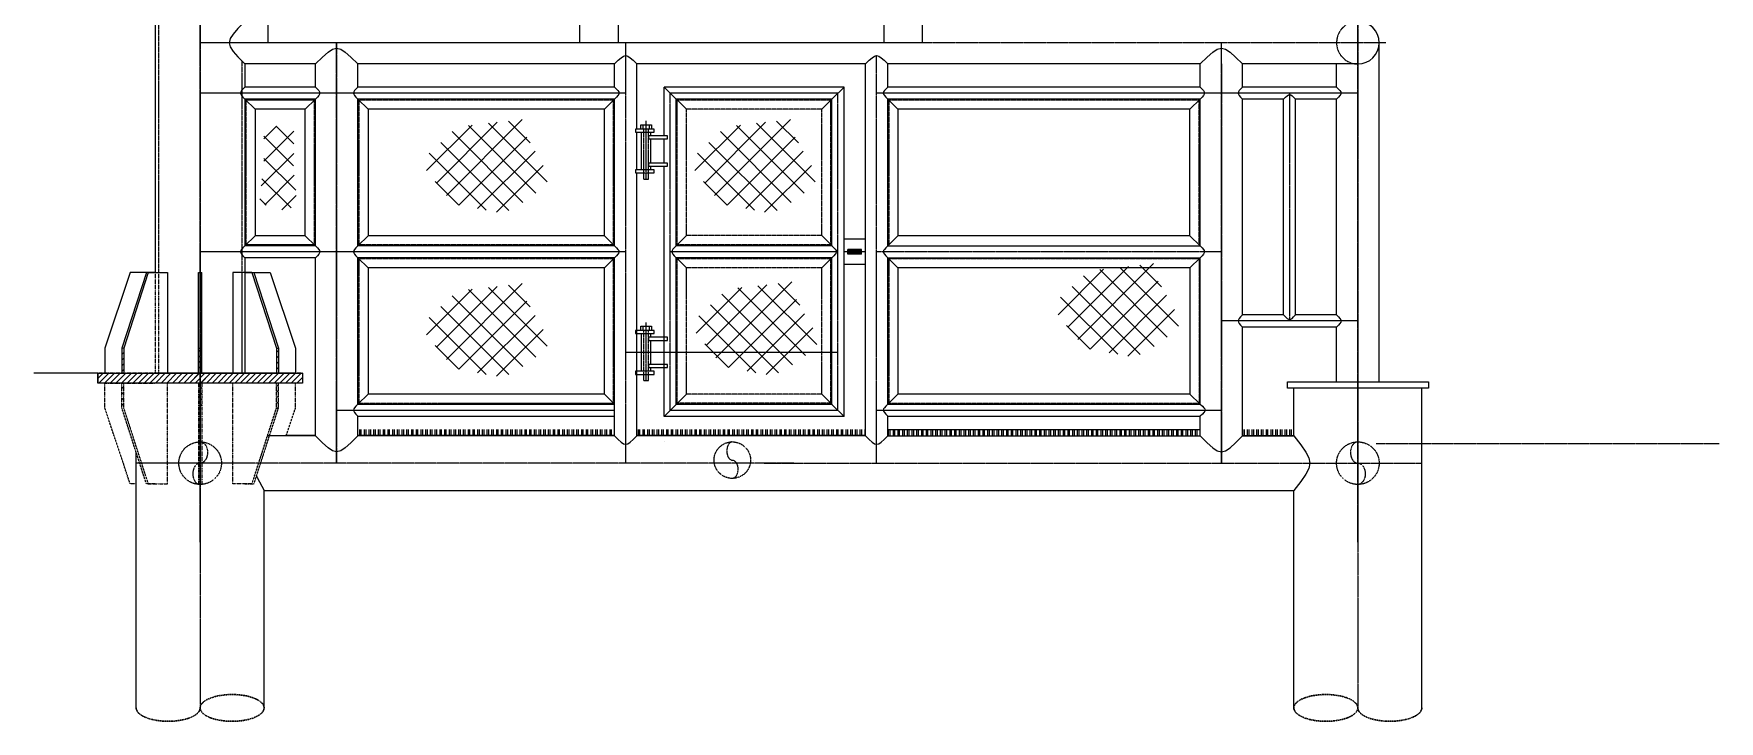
# Model space of a CAD drawing. Header units: inches. Extents: x -18249 to 140262, y -20124 to 30200.
# Drawn here: x 37124 to 43817, y 921 to 3650 of the extents above; entities that cross this region are included whole.
import ezdxf

# ---------------------------------------------------------------- set-up
doc = ezdxf.new("R2010")
doc.units = ezdxf.units.IN
doc.header["$LTSCALE"] = 5
doc.header["$MEASUREMENT"] = 0
for name, pattern in [('BORDER', [1.75, 0.5, -0.25, 0.5, -0.25, 0, -0.25]), ('CENTER', [2, 1.25, -0.25, 0.25, -0.25]), ('HIDDEN', [0.375, 0.25, -0.125]), ('PHANTOM2', [1.25, 0.625, -0.125, 0.125, -0.125, 0.125, -0.125])]:
    doc.linetypes.add(name, pattern=pattern)
for name, color, linetype, lineweight in [('BORDER', 6, 'BORDER', 30), ('CENTER LINE', 1, 'CENTER', 0), ('EXISTING', 8, 'PHANTOM2', 0), ('HATCH', 250, 'Continuous', 0), ('HIDDEN', 8, 'HIDDEN', 0), ('STRUCTURE', 3, 'Continuous', 25)]:
    doc.layers.add(name, color=color, linetype=linetype, lineweight=lineweight)
doc.layers.get('0').freeze()
pattern_1 = [(45, (126432.027, 48521.047), (-11.2253202, 11.2253202), [])]

# ---------------------------------------------------------------- blocks, each defined once
blk = doc.blocks.new('HINGE')
for p, q in [((20389, 2235.2), (20389, 2252.3)), ((20414.9, 2235.2), (20414.9, 2252.3))]:
    blk.add_line(p, q)
at = {"layer": 'CENTER LINE'}
blk.add_line((20401.9, 2036.2), (20401.9, 2267.6), dxfattribs=at)
at = {"layer": 'HATCH'}
for p, q in [((20383.1, 2073.2), (20383.1, 2223.2)), ((20420.1, 2208.2), (20420.1, 2223.2)), ((20420.1, 2100.2), (20420.1, 2196.2)), ((20420.1, 2073.2), (20420.1, 2088.2)), ((20392.9, 2036.2), (20392.9, 2061.2)), ((20410.9, 2036.2), (20410.9, 2061.2))]:
    blk.add_line(p, q, dxfattribs=at)
for points in [[(20358.9, 2223.2), (20433.9, 2223.2), (20433.9, 2235.2), (20358.9, 2235.2)], [(20422.3, 2235.2), (20380.9, 2235.2), (20380.9, 2252.3), (20422.3, 2252.3)], [(20410.9, 2196.2), (20485.9, 2196.2), (20485.9, 2208.2), (20410.9, 2208.2)], [(20410.9, 2088.2), (20485.9, 2088.2), (20485.9, 2100.2), (20410.9, 2100.2)], [(20358.9, 2061.2), (20433.9, 2061.2), (20433.9, 2073.2), (20358.9, 2073.2)]]:
    blk.add_lwpolyline(points, close=True, dxfattribs=at)
blk.add_lwpolyline([(20392.9, 2036.2), (20410.9, 2036.2)], dxfattribs=at)
at = {"layer": 'HIDDEN'}
for p, q in [((20392.9, 2061.2), (20392.9, 2235.2)), ((20410.9, 2061.2), (20410.9, 2235.2))]:
    blk.add_line(p, q, dxfattribs=at)

msp = doc.modelspace()

# ---------------------------------------------------------------- hatches: boundary and pattern name
at = {"layer": 'EXISTING'}
h = msp.add_hatch(dxfattribs=at)
h.set_pattern_fill('ANSI31', color=256, scale=5)
h.set_pattern_definition(pattern_1)
h.paths.add_polyline_path([(37378.87205, 2263.53825), (38191.87205, 2263.53825), (38191.87205, 2302.53825), (37378.87205, 2302.53825)])
h.paths.add_polyline_path([(37778.87205, 2163.53825), (37791.87205, 2163.53825), (37791.87205, 2263.53825), (37778.87205, 2263.53825)])
h.paths.add_polyline_path([(38088.15907, 2163.53825), (38096.03287, 2163.53825), (38096.03287, 2263.53825), (38088.15907, 2263.53825)])
h.paths.add_polyline_path([(37474.71123, 2163.53825), (37482.58503, 2163.53825), (37482.58503, 2263.53825), (37474.71123, 2263.53825)])
at = {"layer": 'HATCH'}
h = msp.add_hatch(dxfattribs=at)
h.set_pattern_fill('NET', color=256, scale=500, angle=45)
h.set_pattern_definition([(45, (156749.29, 66082.54), (-44.194174, 44.194174), []), (135, (156749.29, 66082.54), (-44.194174, -44.194174), [])])
h.paths.add_polyline_path([(38157.72426, 3215.12004), (38157.72426, 3282.84542), (38037.75117, 3284.53825), (38038.72426, 3154.48273), (38021.25117, 2977.53825), (38138.22426, 2942.98273), (38167.22426, 3002.48273), (38156.22426, 3117.98273)])
h = msp.add_hatch(dxfattribs=at)
h.set_pattern_fill('NET', color=256, scale=500, angle=45)
h.set_pattern_definition([(45, (157518.29, 66079.04), (-44.194174, 44.194174), []), (135, (157518.29, 66079.04), (-44.194174, -44.194174), [])])
h.paths.add_polyline_path([(39080.38709, 3243.81288), (39080.38709, 3311.53825), (38806.75117, 3281.03825), (38657.75117, 3140.53825), (38790.25117, 2974.03825), (38990.25117, 2936.53825), (39102.64459, 3001.42862), (39177.2527, 3076.03673)])
h = msp.add_hatch(dxfattribs=at)
h.set_pattern_fill('NET', color=256, scale=500, angle=45)
h.set_pattern_definition([(45, (158583.29, 66079.04), (-44.194174, 44.194174), []), (135, (158583.29, 66079.04), (-44.194174, -44.194174), [])])
h.paths.add_polyline_path([(40145.38709, 3243.81288), (40145.38709, 3311.53825), (39871.75117, 3281.03825), (39722.75117, 3140.53825), (39855.25117, 2974.03825), (40055.25117, 2936.53825), (40167.64459, 3001.42862), (40242.2527, 3076.03673)])
h = msp.add_hatch(dxfattribs=at)
h.set_pattern_fill('NET', color=256, scale=500, angle=45)
h.set_pattern_definition([(45, (160025.24, 65507.17), (-44.194174, 44.194174), []), (135, (160025.24, 65507.17), (-44.194174, -44.194174), [])])
h.paths.add_polyline_path([(41587.33658, 2671.94678), (41587.33658, 2739.67215), (41313.70066, 2709.17215), (41164.70066, 2568.67215), (41297.20066, 2402.17215), (41497.20066, 2364.67215), (41609.59408, 2429.56252), (41684.20218, 2504.17063)])
h = msp.add_hatch(dxfattribs=at)
h.set_pattern_fill('NET', color=256, scale=500, angle=45)
h.set_pattern_definition([(45, (157518.29, 65427.54), (-44.194174, 44.194174), []), (135, (157518.29, 65427.54), (-44.194174, -44.194174), [])])
h.paths.add_polyline_path([(39080.38709, 2592.31288), (39080.38709, 2660.03825), (38806.75117, 2629.53825), (38657.75117, 2489.03825), (38790.25117, 2322.53825), (38990.25117, 2285.03825), (39102.64459, 2349.92862), (39177.2527, 2424.53673)])
h = msp.add_hatch(dxfattribs=at)
h.set_pattern_fill('NET', color=256, scale=500, angle=45)
h.set_pattern_definition([(45, (158588.79, 65434.04), (-44.194174, 44.194174), []), (135, (158588.79, 65434.04), (-44.194174, -44.194174), [])])
h.paths.add_polyline_path([(40150.88709, 2598.81288), (40150.88709, 2666.53825), (39877.25117, 2636.03825), (39728.25117, 2495.53825), (39860.75117, 2329.03825), (40060.75117, 2291.53825), (40173.14459, 2356.42862), (40247.7527, 2431.03673)])
h = msp.add_hatch(dxfattribs=at)
h.set_pattern_fill('ANSI31', color=256, scale=5)
h.set_pattern_definition(pattern_1)
h.paths.add_polyline_path([(37378.87205, 2302.53825), (38191.87205, 2302.53825), (38191.87205, 2263.53825), (37378.87205, 2263.53825)])
h.paths.add_polyline_path([(37778.87205, 2402.53825), (37791.87205, 2402.53825), (37791.87205, 2302.53825), (37778.87205, 2302.53825)])
h.paths.add_polyline_path([(38088.15907, 2402.53825), (38096.03287, 2402.53825), (38096.03287, 2302.53825), (38088.15907, 2302.53825)])
h.paths.add_polyline_path([(37474.71123, 2402.53825), (37482.58503, 2402.53825), (37482.58503, 2302.53825), (37474.71123, 2302.53825)])
h = msp.add_hatch(dxfattribs=at)
h.set_pattern_fill('ANSI32', color=256, scale=50, angle=45)
h.set_pattern_definition([(90, (0.22, 23.619), (-18.75, 4e-15), []), (90, (6.47, 29.869), (-18.75, 4e-15), [])])
h.paths.add_polyline_path([(42128.3924, 2053.68353), (42128.3924, 2078.68353), (41924.8924, 2078.68353), (41924.8924, 2053.68353)])
h.paths.add_polyline_path([(41755.8924, 2053.68353), (41755.8924, 2078.68353), (40516.09273, 2078.68353), (40516.09273, 2053.68353)])
h.paths.add_polyline_path([(39520.09273, 2078.68353), (39520.09273, 2053.68353), (40427.09275, 2053.68353), (40427.09275, 2078.68353)])
h.paths.add_polyline_path([(38412.09274, 2078.68353), (38412.09274, 2053.68353), (39431.09275, 2053.68353), (39431.09275, 2078.68353)])

# ---------------------------------------------------------------- linework, layer by layer
at = {"layer": 'BORDER', "extrusion": (0, 0, -1)}
msp.add_ellipse((37912.37205, 974.03825), major_axis=(127, 0), ratio=0.4179484847, dxfattribs=at)
at = {"layer": 'BORDER'}
msp.add_ellipse((42255.01338, 974.03825), major_axis=(-127, 0), ratio=0.4179484847, dxfattribs=at)
msp.add_ellipse((37658.37205, 974.03825), major_axis=(-127, 0), ratio=0.4179484847, start_param=0, end_param=3.1415926536, dxfattribs=at)
at = {"layer": 'BORDER', "extrusion": (0, 0, -1)}
msp.add_ellipse((42509.01338, 974.03825), major_axis=(127, 0), ratio=0.4179484847, start_param=0, end_param=3.1415926536, dxfattribs=at)
at = {"layer": 'CENTER LINE'}
for p, q in [((37785.37205, 6697.03824), (37785.37205, 974.03825)), ((37785.37205, 1631.98273), (37785.37205, 6697.03824)), ((42382.17171, 1631.98273), (42382.17171, 6746.48273)), ((38054.87205, 3614.53825), (38054.87205, 6652.53825)), ((39292.87205, 3614.53825), (39292.87205, 6652.53825)), ((39445.87205, 3614.53825), (39445.87205, 6652.53825)), ((40500.87205, 3614.53825), (40500.87205, 6652.53825)), ((40653.87205, 3614.53825), (40653.87205, 6652.53825)), ((42382.17171, 3699.06462), (42382.17171, 974.03825)), ((42492.72426, 3614.53825), (37785.37205, 3614.53825)), ((38327.37205, 3614.53825), (38327.37205, 1945.53825)), ((38327.37205, 1945.53825), (38327.37205, 3614.53825)), ((39475.37205, 1945.56462), (39475.37205, 3614.53825)), ((41840.17171, 1945.53825), (41840.17171, 3614.53825)), ((40471.37205, 1945.53825), (40471.37205, 3563.41325)), ((40471.37205, 1945.53825), (40471.37205, 3563.41325)), ((41840.17171, 3530.03825), (41840.17171, 1945.53825)), ((39475.37205, 3414.53825), (37785.37205, 3414.53825)), ((40317.87206, 3414.53825), (39651.87204, 3414.53825)), ((40317.87206, 3414.53825), (39651.87204, 3414.53825)), ((39651.87204, 2155.06462), (39651.87204, 3414.53825)), ((40317.87206, 2155.06462), (40317.87206, 3414.53825)), ((42382.17171, 3414.53825), (40471.37205, 3414.53825)), ((42111.17171, 3414.53825), (42111.17171, 2515.90862)), ((39475.37205, 2784.53825), (37785.37205, 2784.53825)), ((40317.87206, 2784.80144), (39651.87204, 2784.80144)), ((40317.87206, 2784.80144), (39651.87204, 2784.80144)), ((40341.87206, 2779.80141), (40341.85658, 2779.80146)), ((40426.87206, 2784.53825), (40341.87206, 2784.80144)), ((40426.88754, 2789.53823), (40426.87206, 2789.53828)), ((41840.17171, 2784.53825), (40471.37205, 2784.53825)), ((42382.17171, 2509.90862), (41840.17171, 2509.90862)), ((40317.87206, 2385.06462), (39475.37205, 2385.06462)), ((38327.37205, 2156.06462), (39430.87206, 2156.06462)), ((40317.87206, 2155.06462), (39651.87204, 2155.06462)), ((40471.37205, 2156.06462), (41840.17171, 2156.06462)), ((42455.12804, 2023.65091), (43817.2756, 2023.65091)), ((40143.29259, 1945.53825), (37531.37205, 1945.53825)), ((40024.25117, 1945.53825), (42636.17171, 1945.53825))]:
    msp.add_line(p, q, dxfattribs=at)
at = {"layer": 'EXISTING'}
for p, q in [((37607.37205, 2702.53825), (37607.37205, 2302.53825)), ((37620.37205, 2702.53825), (37620.37205, 2302.53825)), ((37482.58503, 2402.53825), (37474.71123, 2402.53825)), ((38191.87205, 2302.53825), (37378.87205, 2302.53825)), ((37963.37205, 2302.53825), (37607.37205, 2302.53825)), ((38191.87205, 2302.53825), (38191.87205, 2263.53825)), ((38191.87205, 2263.53825), (37378.87205, 2263.53825)), ((37474.71123, 2163.53825), (37474.71123, 2263.53825)), ((37482.58503, 2163.53825), (37482.58503, 2263.53825)), ((37655.06103, 1863.53825), (37655.06103, 2263.53825)), ((37778.87205, 2263.53825), (37778.87205, 1863.53825)), ((37791.87205, 2263.53825), (37791.87205, 1863.53825)), ((37915.68306, 1863.53825), (37915.68306, 2263.53825)), ((38088.15907, 2163.53825), (38088.15907, 2263.53825)), ((38096.03287, 2163.53825), (38096.03287, 2263.53825)), ((37482.58503, 2163.53825), (37474.71123, 2163.53825)), ((37571.69671, 1863.53825), (37474.71123, 2163.53825)), ((37579.57051, 1863.53825), (37482.58503, 2163.53825)), ((37778.87205, 2163.53825), (37791.87205, 2163.53825)), ((37991.17359, 1863.53825), (38088.15907, 2163.53825)), ((37999.04739, 1863.53825), (38096.03287, 2163.53825)), ((38088.15907, 2163.53825), (38096.03287, 2163.53825)), ((37579.57051, 1863.53825), (37655.06103, 1863.53825)), ((37778.87205, 1863.53825), (37791.87205, 1863.53825)), ((37991.17359, 1863.53825), (37915.68306, 1863.53825))]:
    msp.add_line(p, q, dxfattribs=at)
for points in [[(37531.37205, 1863.53825), (37507.37205, 1863.53825), (37407.37205, 2163.53825), (37407.37205, 2263.53825), (37607.37205, 2263.53825)], [(38126.77281, 2053.74054), (38163.37205, 2163.53825), (38163.37205, 2263.53825), (37963.37205, 2263.53825)], [(37607.37205, 1863.53825), (37571.69671, 1863.53825)], [(37963.37205, 1863.53825), (37999.04739, 1863.53825)]]:
    msp.add_lwpolyline(points, dxfattribs=at)
at = {"layer": 'HATCH'}
for p, q in [((37963.37205, 3390.53825), (38003.37205, 3350.53825)), ((38003.37205, 3350.53825), (38003.37205, 2848.53825)), ((38202.87205, 3350.53825), (38003.37205, 3350.53825)), ((38242.87205, 3390.53825), (38202.87205, 3350.53825)), ((38202.87205, 2848.53825), (38202.87205, 3350.53825)), ((38411.87205, 3390.53825), (38451.87205, 3350.53825)), ((38451.87205, 3350.53825), (38451.87205, 2848.53825)), ((39390.87206, 3350.53825), (38451.87205, 3350.53825)), ((39430.87206, 3390.53825), (39390.87206, 3350.53825)), ((39390.87206, 2848.53825), (39390.87206, 3350.53825)), ((40515.87204, 3390.53825), (40555.87204, 3350.53825)), ((40555.87204, 3350.53825), (40555.87204, 2848.53825)), ((41715.67171, 3350.53825), (40555.87204, 3350.53825)), ((41755.67171, 3390.53825), (41715.67171, 3350.53825)), ((41715.67171, 2848.53825), (41715.67171, 3350.53825)), ((38003.37205, 2848.53825), (37963.37205, 2808.53825)), ((38202.87205, 2848.53825), (38003.37205, 2848.53825)), ((38202.87205, 2848.53825), (38242.87205, 2808.53825)), ((38411.87205, 2808.53825), (38451.87205, 2848.53825)), ((39390.87206, 2848.53825), (38451.87205, 2848.53825)), ((39430.87206, 2808.53825), (39390.87206, 2848.53825)), ((40426.87206, 2834.53825), (40341.87206, 2834.53825)), ((40515.87204, 2808.53825), (40555.87204, 2848.53825)), ((41715.67171, 2848.53825), (40555.87204, 2848.53825)), ((41755.67171, 2808.53825), (41715.67171, 2848.53825)), ((38411.87205, 2760.53825), (38451.87205, 2720.53825)), ((39430.87206, 2760.53825), (39390.87206, 2720.53825)), ((40356.87206, 2775.53825), (40356.87206, 2793.53825)), ((40411.87206, 2793.53825), (40356.87206, 2793.53825)), ((40411.87206, 2775.53825), (40356.87206, 2775.53825)), ((40411.87206, 2789.58472), (40359.87206, 2789.74573)), ((40359.87206, 2779.74568), (40359.87206, 2789.74573)), ((40411.87206, 2779.58467), (40359.87206, 2779.74568)), ((40408.87206, 2779.59396), (40408.87206, 2789.59401)), ((40411.87206, 2775.53825), (40411.87206, 2793.53825)), ((40515.87204, 2760.53825), (40555.87204, 2720.53825)), ((41755.67171, 2760.53825), (41715.67171, 2720.53825)), ((37571.69671, 2702.53825), (37474.71123, 2402.53825)), ((37579.57051, 2702.53825), (37482.58503, 2402.53825)), ((37579.57051, 2702.53825), (37655.06103, 2702.53825)), ((37655.06103, 2702.53825), (37655.06103, 2302.53825)), ((37778.87205, 2702.53825), (37791.87205, 2702.53825)), ((37778.87205, 2302.53825), (37778.87205, 2702.53825)), ((37791.87205, 2302.53825), (37791.87205, 2702.53825)), ((37915.68306, 2702.53825), (37915.68306, 2302.53825)), ((37991.17359, 2702.53825), (37915.68306, 2702.53825)), ((37950.37205, 2702.53825), (37950.37205, 2302.53825)), ((37963.37205, 2702.53825), (37963.37205, 2302.53825)), ((37991.17359, 2702.53825), (38088.15907, 2402.53825)), ((37999.04739, 2702.53825), (38096.03287, 2402.53825)), ((38451.87205, 2720.53825), (38451.87205, 2218.53825)), ((39390.87206, 2720.53825), (38451.87205, 2720.53825)), ((39390.87206, 2220.06462), (39390.87206, 2720.53825)), ((40426.87206, 2734.53825), (40341.87206, 2734.53825)), ((40555.87204, 2720.53825), (40555.87204, 2218.53825)), ((41715.67171, 2720.53825), (40555.87204, 2720.53825)), ((41715.67171, 2720.53825), (41715.67171, 2218.53825)), ((37474.71123, 2402.53825), (37474.71123, 2302.53825)), ((37482.58503, 2402.53825), (37482.58503, 2302.53825)), ((37778.87205, 2402.53825), (37791.87205, 2402.53825)), ((38088.15907, 2402.53825), (38088.15907, 2302.53825)), ((38088.15907, 2402.53825), (38096.03287, 2402.53825)), ((38096.03287, 2402.53825), (38096.03287, 2302.53825)), ((37378.87205, 2302.53825), (37124.49422, 2302.53825)), ((38411.87205, 2180.06462), (38451.87205, 2220.06462)), ((39390.87206, 2220.06462), (38451.87205, 2220.06462)), ((39430.87206, 2180.06462), (39390.87206, 2220.06462)), ((40515.87204, 2180.06462), (40555.87204, 2220.06462)), ((41715.67171, 2220.06462), (40555.87204, 2220.06462)), ((41755.67171, 2180.06462), (41715.67171, 2220.06462)), ((40516.09273, 2078.68353), (41755.8924, 2078.68353)), ((38242.87205, 2055.06462), (38127.21417, 2055.06462)), ((39430.87206, 2055.06462), (38411.87205, 2055.06462)), ((40426.87206, 2055.06462), (39519.87204, 2055.06462)), ((41924.67171, 2055.06462), (42128.17171, 2055.06462))]:
    msp.add_line(p, q, dxfattribs=at)
for points in [[(37607.37205, 2702.53825), (37507.37205, 2702.53825), (37407.37205, 2402.53825), (37407.37205, 2302.53825), (37607.37205, 2302.53825)], [(37963.37205, 2702.53825), (38063.37205, 2702.53825), (38163.37205, 2402.53825), (38163.37205, 2302.53825), (37963.37205, 2302.53825)]]:
    msp.add_lwpolyline(points, dxfattribs=at)
at = {"layer": 'HIDDEN'}
for p, q in [((37620.37205, 4547.53825), (37620.37205, 2702.53825)), ((37950.37205, 3543.19301), (37950.37205, 2702.53825)), ((37967.37205, 3386.53825), (37967.37205, 2812.53825)), ((38238.87205, 3386.53825), (37967.37205, 3386.53825)), ((38238.87205, 2812.53825), (38238.87205, 3386.53825)), ((38415.87205, 3386.53825), (38415.87205, 2812.53825)), ((39426.87206, 3386.53825), (38415.87205, 3386.53825)), ((39426.87206, 2812.53825), (39426.87206, 3386.53825)), ((39715.87204, 3350.53825), (39675.87204, 3390.53825)), ((40289.87206, 3386.53825), (39679.87204, 3386.53825)), ((39679.87204, 2812.80144), (39679.87204, 3386.53825)), ((40253.87206, 3350.53825), (39715.87204, 3350.53825)), ((39715.87204, 2848.80144), (39715.87204, 3350.53825)), ((40253.87206, 3350.53825), (40293.87206, 3390.53825)), ((40253.87206, 2848.80144), (40253.87206, 3350.53825)), ((40289.87206, 2812.80144), (40289.87206, 3386.53825)), ((40519.87204, 3386.53825), (40519.87204, 2812.53825)), ((41751.67171, 3386.53825), (40519.87204, 3386.53825)), ((41751.67171, 2812.53825), (41751.67171, 3386.53825)), ((38238.87205, 2812.53825), (37967.37205, 2812.53825)), ((39426.87206, 2812.53825), (38415.87205, 2812.53825)), ((39715.87204, 2848.80144), (39675.87204, 2808.80144)), ((40289.87206, 2812.80144), (39679.87204, 2812.80144)), ((40253.87206, 2848.80144), (39715.87204, 2848.80144)), ((40253.87206, 2848.80144), (40293.87206, 2808.80144)), ((38415.87205, 2756.53825), (38415.87205, 2184.06462)), ((39426.87206, 2756.53825), (38415.87205, 2756.53825)), ((39426.87206, 2184.06462), (39426.87206, 2756.53825)), ((39715.87204, 2720.80144), (39675.87204, 2760.80144)), ((39679.87204, 2183.06462), (39679.87204, 2756.80144)), ((40289.87206, 2756.80144), (39679.87204, 2756.80144)), ((40253.87206, 2720.80144), (40293.87206, 2760.80144)), ((40289.87206, 2183.06462), (40289.87206, 2756.80144)), ((40519.87204, 2756.53825), (40519.87204, 2184.06462)), ((41751.67171, 2756.53825), (40519.87204, 2756.53825)), ((41751.67171, 2756.53825), (41751.67171, 2184.06462)), ((39715.87204, 2219.06462), (39715.87204, 2720.80144)), ((40253.87206, 2720.80144), (39715.87204, 2720.80144)), ((40253.87206, 2219.06462), (40253.87206, 2720.80144)), ((39715.87204, 2219.06462), (39675.87204, 2179.06462)), ((40253.87206, 2219.06462), (39715.87204, 2219.06462)), ((40253.87206, 2219.06462), (40293.87206, 2179.06462)), ((38415.87205, 2184.06462), (39426.87206, 2184.06462)), ((40289.87206, 2183.06462), (39679.87204, 2183.06462)), ((40519.87204, 2184.06462), (41751.67171, 2184.06462)), ((39982.87205, 1957.53825), (39982.87205, 1957.56462))]:
    msp.add_line(p, q, dxfattribs=at)
for centre, radius in [((37785.37205, 1945.53825), 84.52637), ((39898.37205, 1957.56462), 72.5), ((42382.17171, 1945.53825), 84.52637)]:
    msp.add_circle(centre, radius, dxfattribs=at)
msp.add_arc((42382.17171, 3614.53825), 84.5, 40.17149593, 270, dxfattribs=at)
at = {"layer": 'HIDDEN', "extrusion": (0, 0, -1)}
for centre, major_axis, ratio, start_param, end_param in [((37785.37205, 1987.80144), (0, 42.26319), 0.6924036871, 0, 3.1415926536), ((39898.37205, 1921.31462), (0, -36.25), 0.6022590922, 3.1415926536, 6.2831853072), ((42382.17171, 1903.27507), (0, -42.26319), 0.6924036871, 3.1415926536, 6.2831853072)]:
    msp.add_ellipse(centre, major_axis=major_axis, ratio=ratio, start_param=start_param, end_param=end_param, dxfattribs=at)
at = {"layer": 'HIDDEN'}
for centre, major_axis, ratio, start_param, end_param in [((39898.37205, 1993.81462), (0, 36.25), 0.6022590922, 0, 3.1415926536), ((42382.17171, 1987.80144), (0, 42.26319), 0.6924036871, 0, 3.1415926536), ((37785.37205, 1903.27507), (0, -42.26319), 0.6924036871, 3.1415926536, 6.2831853072)]:
    msp.add_ellipse(centre, major_axis=major_axis, ratio=ratio, start_param=start_param, end_param=end_param, dxfattribs=at)
at = {"layer": 'STRUCTURE'}
for p, q in [((37607.37205, 4547.53825), (37607.37205, 2702.53825)), ((42466.67171, 2268.06462), (42466.67171, 3614.53825)), ((37963.37205, 3530.03825), (37963.37205, 3438.53825)), ((38242.87205, 3530.03825), (37963.37205, 3530.03825)), ((38242.87205, 3438.53825), (38242.87205, 3530.03825)), ((38411.87205, 3438.53825), (38411.87205, 3530.03825)), ((39430.87206, 3530.03825), (38411.87205, 3530.03825)), ((39430.87206, 3438.53825), (39430.87206, 3530.03825)), ((40426.87206, 3530.03825), (39519.87204, 3530.03825)), ((39519.87204, 3271.53825), (39519.87204, 3530.03825)), ((40426.87206, 2053.74054), (40426.87206, 3530.03825)), ((40515.87204, 3438.53825), (40515.87204, 3530.03825)), ((41755.67171, 3530.03825), (40515.87204, 3530.03825)), ((41755.67171, 3438.53825), (41755.67171, 3530.03825)), ((42382.17171, 3530.03825), (41924.67171, 3530.03825)), ((41924.67171, 3438.53825), (41924.67171, 3530.03825)), ((42297.67171, 3438.53825), (42297.67171, 3530.03825)), ((38242.87205, 3438.53825), (37963.37205, 3438.53825)), ((39430.87206, 3438.53825), (38411.87205, 3438.53825)), ((40341.87206, 3438.53825), (39627.87204, 3438.53825)), ((39627.87204, 3438.53825), (39675.87204, 3390.53825)), ((39627.87204, 3244.53825), (39627.87204, 3438.53825)), ((40341.87206, 3438.53825), (40293.87206, 3390.53825)), ((40341.87206, 2131.06462), (40341.87206, 3438.53825)), ((41755.67171, 3438.53825), (40515.87204, 3438.53825)), ((42297.67171, 3438.53825), (41924.67171, 3438.53825)), ((37963.37205, 3390.53825), (37963.37205, 2808.53825)), ((38242.87205, 3390.53825), (37963.37205, 3390.53825)), ((38242.87205, 2808.53825), (38242.87205, 3390.53825)), ((38411.87205, 2808.53825), (38411.87205, 3390.53825)), ((39430.87206, 3390.53825), (38411.87205, 3390.53825)), ((39430.87206, 2808.53825), (39430.87206, 3390.53825)), ((40293.87206, 3390.53825), (39675.87204, 3390.53825)), ((39675.87204, 2808.80144), (39675.87204, 3390.53825)), ((40293.87206, 2808.80144), (40293.87206, 3390.53825)), ((40515.87204, 2808.53825), (40515.87204, 3390.53825)), ((41755.67171, 3390.53825), (40515.87204, 3390.53825)), ((41755.67171, 2808.53825), (41755.67171, 3390.53825)), ((41924.67171, 2533.90862), (41924.67171, 3390.53825)), ((42087.17171, 3390.53825), (41924.67171, 3390.53825)), ((42087.17171, 2533.90862), (42087.17171, 3390.53825)), ((42297.67171, 3390.53825), (42135.17171, 3390.53825)), ((42135.17171, 2533.90862), (42135.17171, 3390.53825)), ((42297.67171, 2533.90862), (42297.67171, 3390.53825)), ((39519.87204, 3109.53825), (39519.87204, 3259.53825)), ((39627.87204, 3136.53825), (39627.87204, 3232.53825)), ((39519.87204, 2053.71417), (39519.87204, 3097.53825)), ((39627.87204, 2131.06462), (39627.87204, 3124.53825)), ((38242.87205, 2808.53825), (37963.37205, 2808.53825)), ((38242.87205, 2760.53825), (37963.37205, 2760.53825)), ((37963.37205, 2760.53825), (37963.37205, 2702.53825)), ((38242.87205, 2053.74054), (38242.87205, 2760.53825)), ((39430.87206, 2808.53825), (38411.87205, 2808.53825)), ((39430.87206, 2760.53825), (38411.87205, 2760.53825)), ((38411.87205, 2180.06462), (38411.87205, 2760.53825)), ((39430.87206, 2053.74054), (39430.87206, 2760.53825)), ((40293.87206, 2808.80144), (39675.87204, 2808.80144)), ((39675.87204, 2179.06462), (39675.87204, 2760.80144)), ((40293.87206, 2760.80144), (39675.87204, 2760.80144)), ((40293.87206, 2179.06462), (40293.87206, 2760.80144)), ((40515.87204, 2808.53825), (41755.67171, 2808.53825)), ((40515.87204, 2180.06462), (40515.87204, 2760.53825)), ((40515.87204, 2760.53825), (41755.67171, 2760.53825)), ((41755.67171, 2180.06462), (41755.67171, 2760.53825)), ((41924.67171, 2533.90862), (41924.67171, 2756.03825)), ((42087.17171, 2533.90862), (41924.67171, 2533.90862)), ((41924.67171, 2053.61992), (41924.67171, 2485.90862)), ((42297.67171, 2485.90862), (41924.67171, 2485.90862)), ((42297.67171, 2533.90862), (42135.17171, 2533.90862)), ((42297.67171, 2268.06462), (42297.67171, 2485.90862)), ((37378.87205, 2302.53825), (37378.87205, 2263.53825)), ((42128.17171, 2053.6878), (42128.17171, 2243.06462)), ((42636.01338, 974.03825), (42636.01338, 2243.06462)), ((38411.87205, 2180.06462), (39430.87206, 2180.06462)), ((39627.87204, 2131.06462), (39675.87204, 2179.06462)), ((40293.87206, 2179.06462), (39675.87204, 2179.06462)), ((40341.87206, 2131.06462), (40293.87206, 2179.06462)), ((40515.87204, 2180.06462), (41755.67171, 2180.06462)), ((38411.87205, 2053.74054), (38411.87205, 2132.06462)), ((38411.87205, 2132.06462), (39430.87206, 2132.06462)), ((40341.87206, 2131.06462), (39627.87204, 2131.06462)), ((40515.87204, 2132.06462), (41755.67171, 2132.06462)), ((40515.87204, 2053.6878), (40515.87204, 2132.06462)), ((41755.67171, 2053.6878), (41755.67171, 2132.06462)), ((38242.87205, 2053.74054), (38052.88286, 2053.74054)), ((39430.87206, 2053.74054), (38411.87205, 2053.74054)), ((40426.87206, 2053.74054), (39519.87204, 2053.74054)), ((39627.87204, 2030.03825), (39627.87204, 2030.06462)), ((40341.87206, 2053.71417), (40341.87206, 2053.74054)), ((40515.94072, 2053.6878), (41755.7404, 2053.6878)), ((41924.7404, 2053.6878), (42128.2404, 2053.6878)), ((37531.37205, 974.03825), (37531.37205, 1988.27236)), ((38039.37205, 974.03825), (38039.37205, 1837.51036)), ((38039.37205, 1837.51036), (42128.01338, 1837.35015)), ((42128.01338, 974.03825), (42128.01338, 1837.35015))]:
    msp.add_line(p, q, dxfattribs=at)
for points in [[(37963.37205, 3699.03825), (37935.64549, 3670.98161), (37915.8408, 3648.86638), (37903.95799, 3630.71208), (37899.99705, 3614.53825), (37903.95799, 3598.36442), (37915.8408, 3580.21013), (37935.64549, 3558.09489), (37963.37205, 3530.03825)], [(38242.87205, 3530.03825), (38270.92869, 3557.76482), (38293.04392, 3577.5695), (38311.19822, 3589.45232), (38327.37205, 3593.41325), (38343.54588, 3589.45232), (38361.70017, 3577.5695), (38383.81541, 3557.76482), (38411.87205, 3530.03825)], [(39430.87206, 3530.03825), (39445.64744, 3544.63981), (39457.29393, 3555.0695), (39466.85447, 3561.32731), (39475.37205, 3563.41325), (39483.88963, 3561.32731), (39493.45017, 3555.0695), (39505.09665, 3544.63981), (39519.87204, 3530.03825)], [(40426.87206, 3530.03825), (40441.64744, 3544.63981), (40453.29393, 3555.0695), (40462.85447, 3561.32731), (40471.37205, 3563.41325), (40479.88963, 3561.32731), (40489.45017, 3555.0695), (40501.09665, 3544.63981), (40515.87204, 3530.03825)], [(41755.67171, 3530.03825), (41783.72835, 3557.76482), (41805.84359, 3577.5695), (41823.99788, 3589.45232), (41840.17171, 3593.41325), (41856.34554, 3589.45232), (41874.49984, 3577.5695), (41896.61507, 3557.76482), (41924.67171, 3530.03825)], [(37963.37205, 3438.53825), (37955.49705, 3430.5695), (37949.87205, 3424.28825), (37946.49705, 3419.132), (37945.37205, 3414.53825), (37946.49705, 3409.9445), (37949.87205, 3404.78825), (37955.49705, 3398.507), (37963.37205, 3390.53825)], [(38242.87205, 3438.53825), (38250.74705, 3430.5695), (38256.37205, 3424.28825), (38259.74705, 3419.132), (38260.87205, 3414.53825), (38259.74705, 3409.9445), (38256.37205, 3404.78825), (38250.74705, 3398.507), (38242.87205, 3390.53825)], [(38411.87205, 3438.53825), (38403.99705, 3430.5695), (38398.37205, 3424.28825), (38394.99705, 3419.132), (38393.87205, 3414.53825), (38394.99705, 3409.9445), (38398.37205, 3404.78825), (38403.99705, 3398.507), (38411.87205, 3390.53825)], [(39430.87206, 3438.53825), (39438.74706, 3430.5695), (39444.37206, 3424.28825), (39447.74706, 3419.132), (39448.87206, 3414.53825), (39447.74706, 3409.9445), (39444.37206, 3404.78825), (39438.74706, 3398.507), (39430.87206, 3390.53825)], [(40515.87204, 3438.53825), (40507.99704, 3430.5695), (40502.37204, 3424.28825), (40498.99704, 3419.132), (40497.87204, 3414.53825), (40498.99704, 3409.9445), (40502.37204, 3404.78825), (40507.99704, 3398.507), (40515.87204, 3390.53825)], [(41755.67171, 3438.53825), (41763.54671, 3430.5695), (41769.17171, 3424.28825), (41772.54671, 3419.132), (41773.67171, 3414.53825), (41772.54671, 3409.9445), (41769.17171, 3404.78825), (41763.54671, 3398.507), (41755.67171, 3390.53825)], [(41924.67171, 3438.53825), (41916.79671, 3430.5695), (41911.17171, 3424.28825), (41907.79671, 3419.132), (41906.67171, 3414.53825), (41907.79671, 3409.9445), (41911.17171, 3404.78825), (41916.79671, 3398.507), (41924.67171, 3390.53825)], [(42297.67171, 3438.53825), (42305.54671, 3430.5695), (42311.17171, 3424.28825), (42314.54671, 3419.132), (42315.67171, 3414.53825), (42314.54671, 3409.9445), (42311.17171, 3404.78825), (42305.54671, 3398.507), (42297.67171, 3390.53825)], [(42087.17171, 3390.53825), (42095.14046, 3398.41325), (42101.42171, 3404.03825), (42106.57796, 3407.41325), (42111.17171, 3408.53825), (42115.76546, 3407.41325), (42120.92171, 3404.03825), (42127.20296, 3398.41325), (42135.17171, 3390.53825)], [(37963.37205, 2808.53825), (37955.49705, 2800.5695), (37949.87205, 2794.28825), (37946.49705, 2789.132), (37945.37205, 2784.53825), (37946.49705, 2779.9445), (37949.87205, 2774.78825), (37955.49705, 2768.507), (37963.37205, 2760.53825)], [(38242.87205, 2808.53825), (38250.74705, 2800.5695), (38256.37205, 2794.28825), (38259.74705, 2789.132), (38260.87205, 2784.53825), (38259.74705, 2779.9445), (38256.37205, 2774.78825), (38250.74705, 2768.507), (38242.87205, 2760.53825)], [(38411.87205, 2808.53825), (38403.99705, 2800.5695), (38398.37205, 2794.28825), (38394.99705, 2789.132), (38393.87205, 2784.53825), (38394.99705, 2779.9445), (38398.37205, 2774.78825), (38403.99705, 2768.507), (38411.87205, 2760.53825)], [(39430.87206, 2808.53825), (39438.74706, 2800.5695), (39444.37206, 2794.28825), (39447.74706, 2789.132), (39448.87206, 2784.53825), (39447.74706, 2779.9445), (39444.37206, 2774.78825), (39438.74706, 2768.507), (39430.87206, 2760.53825)], [(39675.87204, 2808.80144), (39667.99704, 2800.83269), (39662.37204, 2794.55144), (39658.99704, 2789.39519), (39657.87204, 2784.80144), (39658.99704, 2780.20769), (39662.37204, 2775.05144), (39667.99704, 2768.77019), (39675.87204, 2760.80144)], [(40293.87206, 2808.80144), (40301.74706, 2800.83269), (40307.37206, 2794.55144), (40310.74706, 2789.39519), (40311.87206, 2784.80144), (40310.74706, 2780.20769), (40307.37206, 2775.05144), (40301.74706, 2768.77019), (40293.87206, 2760.80144)], [(40515.87204, 2808.53825), (40507.99704, 2800.5695), (40502.37204, 2794.28825), (40498.99704, 2789.132), (40497.87204, 2784.53825), (40498.99704, 2779.9445), (40502.37204, 2774.78825), (40507.99704, 2768.507), (40515.87204, 2760.53825)], [(41755.67171, 2808.53825), (41763.54671, 2800.5695), (41769.17171, 2794.28825), (41772.54671, 2789.132), (41773.67171, 2784.53825), (41772.54671, 2779.9445), (41769.17171, 2774.78825), (41763.54671, 2768.507), (41755.67171, 2760.53825)], [(41924.67171, 2533.90862), (41916.79671, 2525.93987), (41911.17171, 2519.65862), (41907.79671, 2514.50237), (41906.67171, 2509.90862), (41907.79671, 2505.31487), (41911.17171, 2500.15862), (41916.79671, 2493.87737), (41924.67171, 2485.90862)], [(42087.17171, 2533.90862), (42095.14046, 2526.03362), (42101.42171, 2520.40862), (42106.57796, 2517.03362), (42111.17171, 2515.90862), (42115.76546, 2517.03362), (42120.92171, 2520.40862), (42127.20296, 2526.03362), (42135.17171, 2533.90862)], [(42297.67171, 2533.90862), (42305.54671, 2525.93987), (42311.17171, 2519.65862), (42314.54671, 2514.50237), (42315.67171, 2509.90862), (42314.54671, 2505.31487), (42311.17171, 2500.15862), (42305.54671, 2493.87737), (42297.67171, 2485.90862)], [(38411.87205, 2180.06462), (38403.99705, 2172.09587), (38398.37205, 2165.81462), (38394.99705, 2160.65837), (38393.87205, 2156.06462), (38394.99705, 2151.47087), (38398.37205, 2146.31462), (38403.99705, 2140.03337), (38411.87205, 2132.06462)], [(40515.87204, 2180.06462), (40507.99704, 2172.09587), (40502.37204, 2165.81462), (40498.99704, 2160.65837), (40497.87204, 2156.06462), (40498.99704, 2151.47087), (40502.37204, 2146.31462), (40507.99704, 2140.03337), (40515.87204, 2132.06462)], [(41755.67171, 2180.06462), (41764.66908, 2172.09587), (41771.09577, 2165.81462), (41774.95178, 2160.65837), (41776.23712, 2156.06462), (41774.95178, 2151.47087), (41771.09577, 2146.31462), (41764.66908, 2140.03337), (41755.67171, 2132.06462)], [(38411.87205, 2053.74054), (38383.81541, 2026.01397), (38361.70017, 2006.20929), (38343.54588, 1994.32647), (38327.37205, 1990.36554), (38311.19822, 1994.32647), (38293.04392, 2006.20929), (38270.92869, 2026.01397), (38242.87205, 2053.74054)], [(39430.87206, 2053.76691), (39445.64744, 2039.15659), (39457.29393, 2028.72), (39466.85447, 2022.45652), (39475.37205, 2020.36554), (39483.88963, 2022.44643), (39493.45017, 2028.69857), (39505.09665, 2039.12136), (39519.87204, 2053.71417)], [(40426.87206, 2053.74054), (40441.64744, 2039.13022), (40453.29393, 2028.69363), (40462.85447, 2022.43015), (40471.37205, 2020.33917), (40479.88963, 2022.42006), (40489.45017, 2028.6722), (40501.09665, 2039.09499), (40515.87204, 2053.6878)], [(41755.7404, 2053.6878), (41783.79704, 2025.96123), (41805.91227, 2006.15655), (41824.06657, 1994.27373), (41840.2404, 1990.3128), (41856.41422, 1994.27373), (41874.56852, 2006.15655), (41896.68376, 2025.96123), (41924.7404, 2053.6878)], [(42128.2404, 2053.6878), (42155.95294, 2017.77869), (42175.74676, 1989.4734), (42187.62104, 1966.23672), (42191.57496, 1945.53343), (42187.60771, 1924.82834), (42175.71848, 1901.58623), (42155.90644, 1873.2719), (42128.17079, 1837.35015)], [(38008.4531, 1892.63244), (38011.63683, 1889.07728), (38039.37113, 1837.51036)]]:
    msp.add_lwpolyline(points, dxfattribs=at)
for points in [[(37378.87205, 2302.53825), (38191.87205, 2302.53825), (38191.87205, 2263.53825), (37378.87205, 2263.53825)], [(42102.17171, 2243.06462), (42102.17171, 2268.06462), (42662.17171, 2268.06462), (42662.17171, 2243.06462)]]:
    msp.add_lwpolyline(points, close=True, dxfattribs=at)
msp.add_arc((42382.17171, 3614.53825), 84.5, 270, 90, dxfattribs=at)

# ---------------------------------------------------------------- block references
at = {"layer": 'HATCH'}
for p in [(19154.7507, 1036.34155), (19154.7507, 236.86792)]:
    msp.add_blockref('HINGE', p, dxfattribs=at)

doc.saveas('drawing.dxf')
